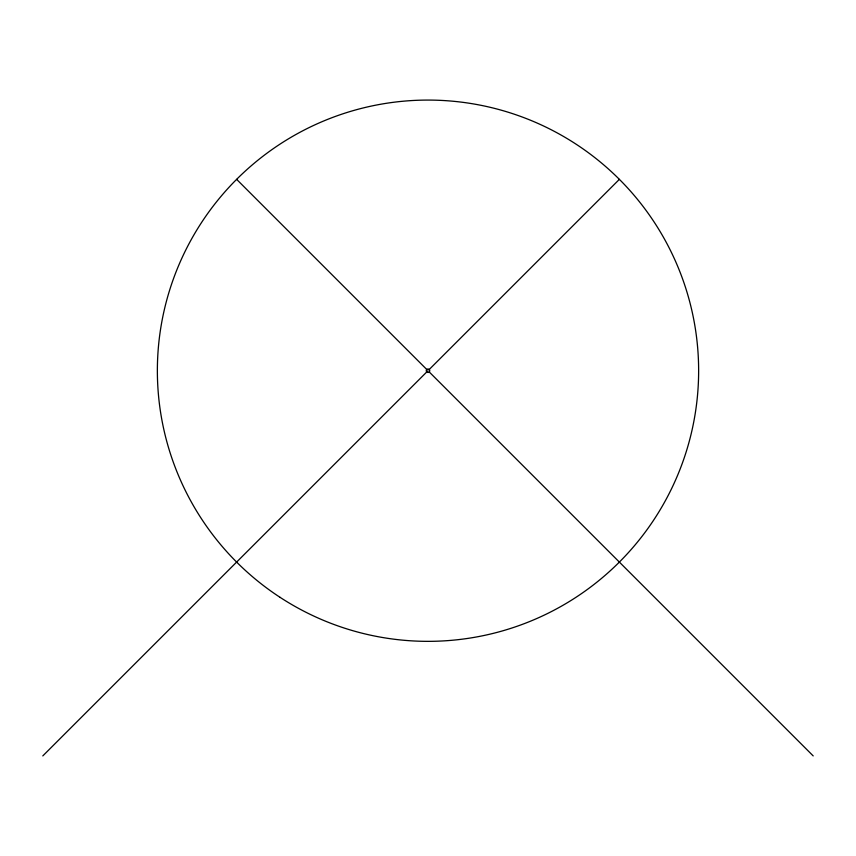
<?xml version="1.0" encoding="UTF-8"?>
<svg xmlns="http://www.w3.org/2000/svg" width="856" height="856" viewBox="0 0 856 856"><rect width="100%" height="100%" fill="white"/><g stroke="black" fill="none" stroke-linecap="round" stroke-linejoin="round"><path stroke-width="1.28" d="M42.8 755.912L428 370.712M429.231 369.482L619.37 179.353M236.631 179.353L426.77 369.482M429.231 371.953L813.2 755.912M280.051 597.327A270.635 270.635 0 0 0 698.228 385.542A270.635 270.635 0 0 0 305.72 129.277A270.635 270.635 0 0 0 280.051 597.327M427.048 372.178A1.744 1.744 0 0 0 429.744 370.809A1.744 1.744 0 0 0 427.208 369.161A1.744 1.744 0 0 0 427.048 372.178"/></g></svg>
